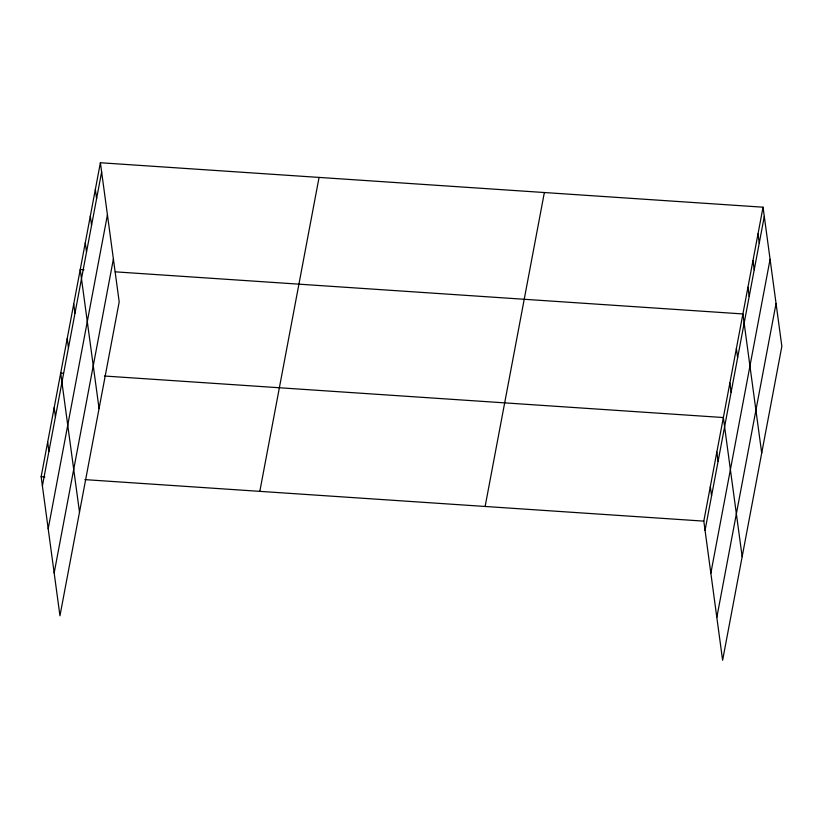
<?xml version="1.0" encoding="UTF-8"?>
<svg xmlns="http://www.w3.org/2000/svg" width="823" height="823" viewBox="0 0 823 823"><rect width="100%" height="100%" fill="white"/><g stroke="black" fill="none" stroke-linecap="round" stroke-linejoin="round"><path stroke-width="1.23" d="M100.385 162.748L119.191 301.866L59.956 615.799L41.15 476.682L100.385 162.748L763.044 207.201L781.85 346.318L722.615 660.252L703.809 521.134L763.044 207.201M42.395 485.92L101.63 171.986M48.197 528.778L107.432 214.844M54.164 572.942L113.399 258.998M259.821 491.352L319.067 177.418M485.128 506.464L544.363 192.531M705.054 530.372L764.289 216.439M710.846 573.23L770.081 259.296M716.823 617.394L776.058 303.45M83.997 269.738L80.243 269.491L99.058 408.599M115.23 271.837L742.902 313.944L761.707 453.051M63.196 373.251L60.696 373.086L79.502 512.204M104.428 376.018L723.355 417.539L742.161 556.646M41.15 476.682L44.895 476.939M84.882 479.624L703.809 521.134M758.004 233.886L759.259 243.124M752.973 260.572L754.218 269.8M747.932 287.258L749.187 296.486M736.39 348.468L737.634 357.707M729.867 383.004L731.122 392.242M716.833 452.074L718.088 461.302M710.321 486.609L711.566 495.837M95.355 189.434L96.6 198.672M90.314 216.12L91.569 225.358M85.283 242.806L86.528 252.033M73.731 304.026L74.975 313.254M67.219 338.551L68.463 347.79M54.184 407.622L55.429 416.85M47.662 442.157L48.917 451.385"/></g></svg>
